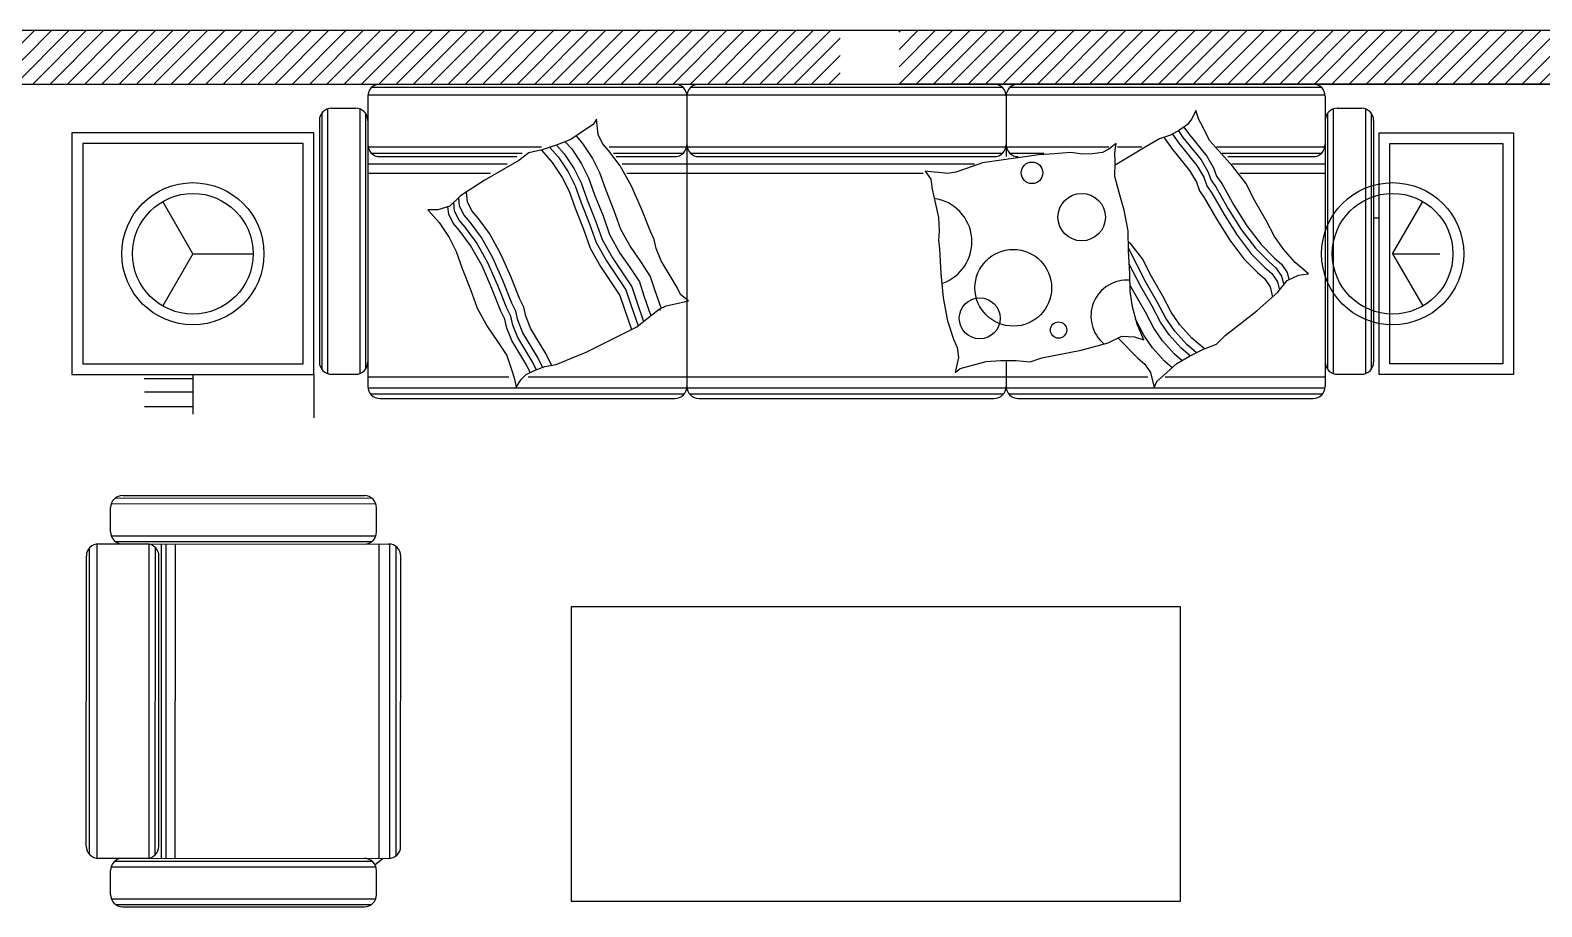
# Model space of a CAD drawing. Header units: inches. Extents: x 442278 to 842836, y -356313 to 59457.
# Drawn here: x 574067 to 577155, y -292618 to -290828 of the extents above; entities that cross this region are included whole.
import ezdxf

# ---------------------------------------------------------------- set-up
doc = ezdxf.new("R2010")
doc.units = ezdxf.units.IN
doc.header["$LTSCALE"] = 250
doc.header["$MEASUREMENT"] = 0
doc.linetypes.add('CENTER', pattern=[50.8, 31.75, -6.35, 6.35, -6.35])
for name, color, linetype in [('blogmythuat.com', 2, 'Continuous'), ('HACTH250', 250, 'Continuous'), ('netcat', 32, 'Continuous'), ('TRUC', 251, 'CENTER')]:
    doc.layers.add(name, color=color, linetype=linetype)
doc.styles.add('AVANTH', font='')
doc.styles.get('AVANTH').set_extended_font_data('.VnAvantH')
doc.linetypes.add('TX', pattern='A,676.874288,-193.500228,["tx",AVANTH,S=240.510514,R=359.931402,X=0,Y=-131.162874],-560.72896,746.79278', length=2177.896256)

msp = doc.modelspace()

# ---------------------------------------------------------------- hatches: boundary and pattern name
at = {"layer": 'HACTH250', "linetype": 'TX'}
h = msp.add_hatch(dxfattribs=at)
h.set_pattern_fill('ANSI31', color=256, scale=200, style=0)
h.set_pattern_definition([(45, (245607.668, -606639.409), (-17.6776695, 17.6776695), [])])
h.paths.add_polyline_path([(570671.72, -290828.18), (575721.72, -290828.18), (575721.72, -290938.18), (570671.72, -290938.18)])
h = msp.add_hatch(dxfattribs=at)
h.set_pattern_fill('ANSI31', color=256, scale=200, style=0)
h.set_pattern_definition([(45, (575841.723, -290938.18), (-17.67767, 17.67767), [])])
h.paths.add_polyline_path([(575841.72, -290828.18), (578921.72, -290828.18), (578921.72, -290938.18), (575841.72, -290938.18)])

# ---------------------------------------------------------------- linework, layer by layer
at = {"color": 8}
for p, q in [((574764.82, -290944.41), (575400.19, -290944.41)), ((575416.78, -290944.41), (576052.15, -290944.41)), ((576068.75, -290944.41), (576704.11, -290944.41)), ((574756.52, -290960.07), (576712.41, -290960.07)), ((574662.88, -290997.19), (574662.88, -291521.26)), ((574674.38, -290988.92), (574674.38, -291529.52)), ((574740.09, -290989), (574740.09, -291529.45)), ((574751.59, -290997.46), (574751.59, -291520.98)), ((575224.03, -291009.68), (575216.9, -291020.87)), ((575227.06, -291041.2), (575224.03, -291009.68)), ((576439.98, -291009.46), (576431.34, -291020.97)), ((576448.2, -290992.31), (576439.98, -291009.46)), ((576454.5, -291010.46), (576448.2, -290992.31)), ((576462.98, -291026.71), (576454.5, -291010.46)), ((576717.34, -290997.46), (576717.34, -291520.98)), ((576728.84, -290989), (576728.84, -291529.45)), ((576794.56, -290988.92), (576794.56, -291529.52)), ((576806.06, -290997.19), (576806.06, -291521.26)), ((575201.64, -291031.04), (575171.11, -291051.37)), ((575181.94, -291044.16), (575195.52, -291059.51)), ((575216.9, -291020.87), (575201.64, -291031.04)), ((575236.21, -291059.51), (575227.06, -291041.2)), ((576396.37, -291042.4), (576373.79, -291049.74)), ((576414.5, -291032.62), (576396.37, -291042.4)), ((576400.4, -291040.23), (576413.05, -291058.5)), ((576412.49, -291033.7), (576421.69, -291047)), ((576431.34, -291020.97), (576414.5, -291032.62)), ((576423.86, -291026.14), (576432.91, -291039.23)), ((576432.91, -291039.23), (576470.29, -291085.25)), ((576476.06, -291053.61), (576462.98, -291026.71)), ((574756.52, -291066.57), (575111.29, -291066.57)), ((575113.12, -291072.73), (575085.65, -291078.83)), ((575111.32, -291073.12), (575133.45, -291098.15)), ((575143.64, -291062.56), (575113.12, -291072.73)), ((575128.53, -291067.59), (575145.66, -291086.96)), ((575142.13, -291063.06), (575157.87, -291080.86)), ((575171.11, -291051.37), (575143.64, -291062.56)), ((575160.03, -291055.88), (575173.13, -291070.69)), ((575173.13, -291070.69), (575193.46, -291101.2)), ((575195.52, -291059.51), (575215.85, -291090.01)), ((575248.41, -291073.74), (575236.21, -291059.51)), ((575271.79, -291105.26), (575248.41, -291073.74)), ((575249.58, -291066.57), (576270.21, -291066.57)), ((576060.45, -291061.66), (576060.45, -291086.04)), ((576270.2, -291071.41), (576257.33, -291077.84)), ((576285.23, -291059.74), (576270.2, -291071.41)), ((576282.75, -291078.8), (576285.23, -291059.74)), ((576344.43, -291067.29), (576283, -291103.62)), ((576287.74, -291066.57), (576337.83, -291066.57)), ((576373.79, -291049.74), (576344.43, -291067.29)), ((576382.82, -291046.8), (576398.09, -291068.86)), ((576398.09, -291068.86), (576435.46, -291114.88)), ((576413.05, -291058.5), (576450.43, -291104.52)), ((576421.69, -291047), (576459.07, -291093.01)), ((576500.5, -291080.93), (576476.06, -291053.61)), ((576490.6, -291066.57), (576712.41, -291066.57)), ((574756.52, -291101.34), (575041.25, -291101.34)), ((574763.73, -291079.1), (575071.78, -291079.1)), ((575065.29, -291094.08), (574994.07, -291134.75)), ((575085.65, -291078.83), (575065.29, -291094.08)), ((575133.45, -291098.15), (575153.78, -291128.65)), ((575145.66, -291086.96), (575165.99, -291117.47)), ((575157.87, -291080.86), (575178.2, -291111.36)), ((575193.46, -291101.2), (575207.69, -291129.67)), ((575215.85, -291090.01), (575230.07, -291118.48)), ((575258.56, -291079.1), (575401.28, -291079.1)), ((575295.16, -291146.95), (575271.79, -291105.26)), ((575276.52, -291101.34), (575995.96, -291101.34)), ((575415.7, -291079.1), (576053.24, -291079.1)), ((575433.18, -291086.35), (576035.75, -291086.35)), ((576012.19, -291099.11), (575979.37, -291110.69)), ((576127.04, -291082.69), (576012.19, -291099.11)), ((576067.66, -291079.1), (576137.47, -291079.1)), ((576158.89, -291080.43), (576127.04, -291082.69)), ((576192.99, -291077.85), (576158.89, -291080.43)), ((576216.48, -291081.38), (576192.99, -291077.85)), ((576237.07, -291080.74), (576216.48, -291081.38)), ((576257.33, -291077.84), (576237.07, -291080.74)), ((576283.07, -291097.12), (576282.75, -291078.8)), ((576282.75, -291127.03), (576283.07, -291097.12)), ((576450.43, -291104.52), (576464.08, -291128.25)), ((576459.07, -291093.01), (576472.72, -291116.74)), ((576470.29, -291085.25), (576483.94, -291108.97)), ((576523.65, -291106.38), (576500.5, -291080.93)), ((576501.87, -291079.1), (576705.2, -291079.1)), ((576513.14, -291086.35), (576687.72, -291086.35)), ((576521.91, -291101.34), (576712.41, -291101.34)), ((576550.1, -291140.6), (576523.65, -291106.38)), ((574756.52, -291119.98), (575007.12, -291119.98)), ((574994.07, -291134.75), (574946.24, -291166.27)), ((575153.78, -291128.65), (575168, -291157.12)), ((575165.99, -291117.47), (575180.21, -291145.94)), ((575178.2, -291111.36), (575192.42, -291139.84)), ((575207.69, -291129.67), (575219.88, -291164.24)), ((575230.07, -291118.48), (575242.26, -291153.05)), ((575895.08, -291115.85), (575906.66, -291132.56)), ((575913.74, -291117.77), (575895.08, -291115.85)), ((575906.66, -291132.56), (575909.56, -291152.82)), ((575923.07, -291118.73), (575913.74, -291117.77)), ((575941.73, -291120.66), (575923.07, -291118.73)), ((575957.49, -291118.41), (575941.73, -291120.66)), ((575979.37, -291110.69), (575957.49, -291118.41)), ((576292.4, -291162.39), (576282.75, -291127.03)), ((576435.46, -291114.88), (576449.12, -291138.6)), ((576464.08, -291128.25), (576470.69, -291145.79)), ((576472.72, -291116.74), (576479.33, -291134.28)), ((576479.33, -291134.28), (576489.68, -291149.24)), ((576483.94, -291108.97), (576490.55, -291126.52)), ((576490.55, -291126.52), (576500.9, -291141.47)), ((574946.24, -291166.27), (574923.85, -291187.63)), ((574960.47, -291179.49), (574958.43, -291158.24)), ((575168, -291157.12), (575180.19, -291191.69)), ((575180.21, -291145.94), (575192.4, -291180.51)), ((575192.42, -291139.84), (575204.61, -291174.41)), ((575219.88, -291164.24), (575237.07, -291207.26)), ((575242.26, -291153.05), (575259.45, -291196.08)), ((575315.48, -291192.71), (575295.16, -291146.95)), ((575909.56, -291152.82), (575922.43, -291210.69)), ((576301.73, -291195.5), (576292.4, -291162.39)), ((576449.12, -291138.6), (576455.73, -291156.15)), ((576455.73, -291156.15), (576466.08, -291171.1)), ((576470.69, -291145.79), (576481.04, -291160.75)), ((576481.04, -291160.75), (576505.76, -291204.46)), ((576489.68, -291149.24), (576514.4, -291192.96)), ((576500.9, -291141.47), (576525.62, -291185.19)), ((576568.67, -291176.66), (576550.1, -291140.6)), ((574399.31, -291284.68), (574337.7, -291177.96)), ((574879.09, -291194.74), (574902.47, -291221.18)), ((574899.43, -291194.74), (574879.09, -291194.74)), ((574923.85, -291187.63), (574899.43, -291194.74)), ((574921.8, -291203.9), (574920.34, -291188.65)), ((574934.01, -291197.8), (574932.26, -291179.6)), ((574943.16, -291216.1), (574934.01, -291197.8)), ((574944.19, -291187.63), (574942.48, -291169.86)), ((574953.34, -291205.93), (574944.19, -291187.63)), ((574969.62, -291197.8), (574960.47, -291179.49)), ((574981.82, -291212.03), (574969.62, -291197.8)), ((575180.19, -291191.69), (575197.38, -291234.72)), ((575192.4, -291180.51), (575209.59, -291223.53)), ((575204.61, -291174.41), (575221.8, -291217.43)), ((575259.45, -291196.08), (575272.74, -291234.4)), ((575333.77, -291239.48), (575315.48, -291192.71)), ((576310.1, -291237.94), (576301.73, -291195.5)), ((576466.08, -291171.1), (576490.8, -291214.82)), ((576514.4, -291192.96), (576540.99, -291235.38)), ((576525.62, -291185.19), (576552.21, -291227.61)), ((576591.78, -291216.82), (576568.67, -291176.66)), ((576850.11, -291284.68), (576911.72, -291177.96)), ((574902.47, -291221.18), (574922.8, -291251.69)), ((574930.95, -291222.2), (574921.8, -291203.9)), ((574943.15, -291236.43), (574930.95, -291222.2)), ((574955.36, -291230.33), (574943.16, -291216.1)), ((574965.54, -291220.17), (574953.34, -291205.93)), ((574978.74, -291261.86), (574955.36, -291230.33)), ((574988.92, -291251.69), (574965.54, -291220.17)), ((575005.2, -291243.55), (574981.82, -291212.03)), ((575209.59, -291223.53), (575222.88, -291261.86)), ((575221.8, -291217.43), (575235.09, -291255.75)), ((575237.07, -291207.26), (575250.35, -291245.59)), ((575922.43, -291210.69), (575924.03, -291238.01)), ((576490.8, -291214.82), (576517.39, -291257.24)), ((576505.76, -291204.46), (576532.35, -291246.88)), ((576552.21, -291227.61), (576581.25, -291265.57)), ((576608.74, -291249.32), (576591.78, -291216.82)), ((576822.67, -291212.12), (576811.19, -291212.12)), ((574922.8, -291251.69), (574937.02, -291280.16)), ((574966.53, -291267.96), (574943.15, -291236.43)), ((575012.29, -291293.38), (574988.92, -291251.69)), ((575028.57, -291285.24), (575005.2, -291243.55)), ((575197.38, -291234.72), (575210.66, -291273.04)), ((575235.09, -291255.75), (575256.43, -291293.38)), ((575250.35, -291245.59), (575271.69, -291283.21)), ((575272.74, -291234.4), (575294.08, -291272.02)), ((575341.9, -291255.75), (575333.77, -291239.48)), ((575345.96, -291274.06), (575341.9, -291255.75)), ((575924.03, -291238.01), (575922.1, -291256.66)), ((575922.1, -291256.66), (575924.68, -291274.67)), ((576310.59, -291278.5), (576310.1, -291237.94)), ((576338.86, -291295.09), (576312.4, -291260.86)), ((576517.39, -291257.24), (576546.43, -291295.2)), ((576532.35, -291246.88), (576561.39, -291284.85)), ((576540.99, -291235.38), (576570.03, -291273.34)), ((576626.85, -291275.49), (576608.74, -291249.32)), ((574399.31, -291284.68), (574337.7, -291391.41)), ((574399.31, -291284.68), (574522.54, -291284.68)), ((574937.02, -291280.16), (574949.21, -291314.73)), ((574989.9, -291309.65), (574966.53, -291267.96)), ((575002.11, -291303.55), (574978.74, -291261.86)), ((575048.89, -291331), (575028.57, -291285.24)), ((575210.66, -291273.04), (575232, -291310.66)), ((575222.88, -291261.86), (575244.22, -291299.48)), ((575271.69, -291283.21), (575291, -291311.68)), ((575294.08, -291272.02), (575313.39, -291300.49)), ((575356.11, -291299.48), (575345.96, -291274.06)), ((575924.68, -291274.67), (575927.25, -291324.82)), ((576346.92, -291343.95), (576310.53, -291273.29)), ((576313.31, -291324.75), (576310.59, -291278.5)), ((576561.39, -291284.85), (576589, -291312.74)), ((576570.03, -291273.34), (576597.63, -291301.23)), ((576581.25, -291265.57), (576608.86, -291293.47)), ((576651.29, -291302.81), (576626.85, -291275.49)), ((576850.11, -291284.68), (576946.39, -291284.68)), ((576850.11, -291284.68), (576911.72, -291391.41)), ((574949.21, -291314.73), (574966.4, -291357.75)), ((575010.22, -291355.4), (574989.9, -291309.65)), ((575022.43, -291349.3), (575002.11, -291303.55)), ((575032.61, -291339.13), (575012.29, -291293.38)), ((575232, -291310.66), (575251.32, -291339.13)), ((575244.22, -291299.48), (575263.53, -291327.95)), ((575256.43, -291293.38), (575275.74, -291321.85)), ((575275.74, -291321.85), (575296.07, -291352.35)), ((575291, -291311.68), (575311.33, -291342.18)), ((575313.39, -291300.49), (575333.72, -291331)), ((575386.6, -291350.32), (575356.11, -291299.48)), ((576335.7, -291351.72), (576312.22, -291306.13)), ((576357.43, -291331.15), (576338.86, -291295.09)), ((576546.43, -291295.2), (576574.03, -291323.1)), ((576589, -291312.74), (576603.09, -291325.11)), ((576597.63, -291301.23), (576611.72, -291313.6)), ((576608.86, -291293.47), (576622.95, -291305.83)), ((576611.72, -291313.6), (576623.37, -291330.43)), ((576622.95, -291305.83), (576634.59, -291322.66)), ((576634.59, -291322.66), (576638.2, -291337.54)), ((576678.18, -291325.67), (576651.29, -291302.81)), ((575040.72, -291396.08), (575022.43, -291349.3)), ((575050.9, -291385.91), (575032.61, -291339.13)), ((575067.18, -291377.77), (575048.89, -291331)), ((575251.32, -291339.13), (575271.65, -291369.64)), ((575263.53, -291327.95), (575283.86, -291358.45)), ((575296.07, -291352.35), (575305.21, -291380.82)), ((575311.33, -291342.18), (575320.47, -291370.66)), ((575333.72, -291331), (575342.86, -291359.47)), ((575395.75, -291368.62), (575386.6, -291350.32)), ((575927.25, -291324.82), (575932.08, -291374.65)), ((576313.96, -291361.4), (576313.31, -291324.75)), ((576345.13, -291404.1), (576313.75, -291349.56)), ((576358.8, -291391.87), (576335.7, -291351.72)), ((576370.03, -291384.1), (576346.92, -291343.95)), ((576380.53, -291371.3), (576357.43, -291331.15)), ((576574.03, -291323.1), (576588.12, -291335.46)), ((576588.12, -291335.46), (576599.77, -291352.29)), ((576599.77, -291352.29), (576604.8, -291373.04)), ((576603.09, -291325.11), (576614.73, -291341.93)), ((576614.73, -291341.93), (576618.94, -291359.28)), ((576615.73, -291363.36), (576634.87, -291339.05)), ((576623.37, -291330.43), (576627.68, -291348.19)), ((576634.87, -291339.05), (576658.04, -291328.55)), ((576658.04, -291328.55), (576678.18, -291325.67)), ((574966.4, -291357.75), (574979.68, -291396.08)), ((575028.51, -291402.18), (575010.22, -291355.4)), ((575075.3, -291394.04), (575067.18, -291377.77)), ((575271.65, -291369.64), (575280.79, -291398.11)), ((575283.86, -291358.45), (575293, -291386.92)), ((575305.21, -291380.82), (575320.05, -291422.93)), ((575320.47, -291370.66), (575334.85, -291411.43)), ((575342.86, -291359.47), (575355.81, -291396.2)), ((575393.71, -291384.89), (575412.02, -291380.82)), ((575932.08, -291374.65), (575941.09, -291421.59)), ((576318.46, -291392.91), (576313.96, -291361.4)), ((576386.98, -291416.6), (576370.03, -291384.1)), ((576397.49, -291403.8), (576380.53, -291371.3)), ((576572.84, -291401.33), (576615.73, -291363.36)), ((574979.68, -291396.08), (575001.03, -291433.7)), ((575036.64, -291418.45), (575028.51, -291402.18)), ((575048.85, -291412.35), (575040.72, -291396.08)), ((575052.91, -291430.65), (575048.85, -291412.35)), ((575059.02, -291402.18), (575050.9, -291385.91)), ((575063.08, -291420.48), (575059.02, -291402.18)), ((575079.36, -291412.35), (575075.3, -291394.04)), ((575089.52, -291437.77), (575079.36, -291412.35)), ((575280.79, -291398.11), (575295.26, -291439.16)), ((575293, -291386.92), (575308.78, -291431.69)), ((575306.2, -291433.7), (575333.67, -291412.35)), ((575333.67, -291412.35), (575351.99, -291398.11)), ((575351.99, -291398.11), (575366.24, -291390.99)), ((575354.09, -291400.7), (575354.09, -291397.06)), ((575366.24, -291390.99), (575384.55, -291386.92)), ((575384.55, -291386.92), (575393.71, -291384.89)), ((576328.11, -291428.27), (576318.46, -291392.91)), ((576362.09, -291436.6), (576345.13, -291404.1)), ((576375.76, -291424.37), (576358.8, -291391.87)), ((576415.6, -291429.97), (576397.49, -291403.8)), ((576508.09, -291451.68), (576572.84, -291401.33)), ((575001.03, -291433.7), (575020.34, -291462.17)), ((575040.7, -291436.75), (575036.64, -291418.45)), ((575050.85, -291462.17), (575040.7, -291436.75)), ((575063.06, -291456.07), (575052.91, -291430.65)), ((575073.24, -291445.9), (575063.08, -291420.48)), ((575103.73, -291496.74), (575073.24, -291445.9)), ((575120.01, -291488.61), (575089.52, -291437.77)), ((575202.41, -291485.56), (575306.2, -291433.7)), ((575941.09, -291421.59), (575953.31, -291458.89)), ((576341.51, -291450.84), (576324.55, -291418.34)), ((576341.95, -291460.74), (576328.11, -291428.27)), ((576380.2, -291462.77), (576362.09, -291436.6)), ((576393.87, -291450.54), (576375.76, -291424.37)), ((576405.1, -291442.77), (576386.98, -291416.6)), ((576429.54, -291470.1), (576405.1, -291442.77)), ((576440.04, -291457.29), (576415.6, -291429.97)), ((575020.34, -291462.17), (575040.67, -291492.68)), ((575081.34, -291513.01), (575050.85, -291462.17)), ((575093.55, -291506.91), (575063.06, -291456.07)), ((575953.31, -291458.89), (575960.39, -291476.25)), ((575960.39, -291476.25), (575963.28, -291496.5)), ((576213.9, -291481.34), (576269.24, -291466.54)), ((576269.24, -291466.54), (576297.23, -291453.36)), ((576289.43, -291457.03), (576329.69, -291497.72)), ((576297.23, -291453.36), (576322.64, -291454.32)), ((576322.64, -291454.32), (576341.95, -291460.74)), ((576359.62, -291477.01), (576341.51, -291450.84)), ((576384.06, -291504.33), (576359.62, -291477.01)), ((576404.64, -291490.09), (576380.2, -291462.77)), ((576418.31, -291477.86), (576393.87, -291450.54)), ((576449.24, -291486.85), (576429.54, -291470.1)), ((576465.49, -291478.93), (576440.04, -291457.29)), ((576463.77, -291479.58), (576490.1, -291469.66)), ((576490.1, -291469.66), (576508.09, -291451.68)), ((575040.67, -291492.68), (575049.81, -291521.15)), ((575100.78, -291521.37), (575093.55, -291506.91)), ((575113.67, -291516.63), (575103.73, -291496.74)), ((575132, -291512.6), (575120.01, -291488.61)), ((575141.36, -291510.98), (575172.9, -291497.76)), ((575172.9, -291497.76), (575202.41, -291485.56)), ((575963.28, -291496.5), (575956.21, -291527.37)), ((575984.2, -291514.18), (576019.58, -291504.53)), ((576019.58, -291504.53), (576049.18, -291502.59)), ((576049.18, -291502.59), (576081.35, -291502.59)), ((576081.35, -291502.59), (576109.34, -291505.48)), ((576109.34, -291505.48), (576133.47, -291497.43)), ((576133.47, -291497.43), (576213.9, -291481.34)), ((576329.69, -291497.72), (576343.78, -291510.09)), ((576399.68, -291517.6), (576384.06, -291504.33)), ((576419.7, -291502.9), (576404.64, -291490.09)), ((576409.38, -291508.93), (576434.99, -291493.97)), ((576436.42, -291493.26), (576418.31, -291477.86)), ((576434.99, -291493.97), (576463.77, -291479.58)), ((574399.31, -291531.64), (574399.31, -291612.52)), ((574646.27, -291531.64), (574646.27, -291620.05)), ((574756.52, -291536.41), (575044.84, -291536.41)), ((575049.81, -291521.15), (575055.9, -291538.43)), ((575055.9, -291538.43), (575059.57, -291557.3)), ((575070.14, -291541.48), (575080.32, -291531.31)), ((575080.32, -291531.31), (575098.63, -291522.16)), ((575088.46, -291527.25), (575081.34, -291513.01)), ((575084.35, -291536.41), (576350.35, -291536.41)), ((575098.63, -291522.16), (575117.96, -291515.05)), ((575117.96, -291515.05), (575141.36, -291510.98)), ((575956.21, -291527.37), (575966.5, -291519.01)), ((575966.5, -291519.01), (575984.2, -291514.18)), ((576343.78, -291510.09), (576355.43, -291526.91)), ((576355.43, -291526.91), (576362.89, -291557.69)), ((576368.37, -291545.61), (576382.04, -291533.38)), ((576382.04, -291533.38), (576409.38, -291508.93)), ((576385.41, -291536.41), (576712.41, -291536.41)), ((574398.45, -291539.87), (574299.67, -291539.87)), ((574399.31, -291567.53), (574300.53, -291567.53)), ((574756.52, -291558.34), (576712.41, -291558.34)), ((575059.57, -291557.3), (575070.14, -291541.48)), ((576362.89, -291557.69), (576368.37, -291545.61)), ((574399.31, -291597.16), (574300.53, -291597.16)), ((574761.83, -291570.87), (575403.18, -291570.87)), ((575413.8, -291570.87), (576055.14, -291570.87)), ((576065.76, -291570.87), (576707.1, -291570.87)), ((574241.11, -291783.54), (574764.63, -291783.74)), ((574232.64, -291795.04), (574773.1, -291795.24)), ((574203.45, -292519.3), (574203.69, -291877.54)), ((574232.55, -291860.75), (574773.14, -291860.96)), ((574240.81, -291872.26), (574764.87, -291872.45)), ((574309.94, -292519.5), (574310.19, -291877.42)), ((574335.16, -292519.51), (574335.4, -291877.43)), ((574344.72, -292519.52), (574344.96, -291877.43)), ((574363.35, -292519.52), (574363.59, -291877.44)), ((574779.79, -292519.68), (574780.03, -291877.6)), ((574801.71, -292519.53), (574801.95, -291877.76)), ((574187.79, -292511.16), (574188.02, -291885.67)), ((574322.47, -292512.3), (574322.71, -291884.63)), ((574814.24, -292514.38), (574814.48, -291882.92)), ((574240.56, -292525.11), (574764.63, -292525.3)), ((574788.25, -292519.68), (574771.42, -292532.9)), ((574232.29, -292536.6), (574772.89, -292536.81)), ((574232.34, -292602.32), (574772.79, -292602.52)), ((574240.8, -292613.82), (574764.32, -292614.02))]:
    msp.add_line(p, q, dxfattribs=at)
for points in [[(574624.32, -291059.68), (574174.31, -291059.68), (574174.31, -291509.69), (574624.32, -291509.69)], [(576844.62, -291059.68), (577075.11, -291059.68), (577075.11, -291509.69), (576844.62, -291509.69)]]:
    msp.add_lwpolyline(points, close=True, dxfattribs=at)
at = {"linetype": 'TX'}
msp.add_lwpolyline([(576416.97, -292006.14), (575172.09, -292006.14), (575172.09, -292607.13), (576416.97, -292607.13)], close=True, dxfattribs=at)
at = {"color": 8}
for centre, radius in [((576113.47, -291119.38), 22.07), ((574399.31, -291284.68), 145.18), ((574399.31, -291284.68), 123.23), ((576214.91, -291209.9), 48.42), ((576850.11, -291284.68), 145.18), ((576850.11, -291284.68), 123.23), ((576075.14, -291354.24), 78.35), ((576006.62, -291416.55), 41.78), ((576167.67, -291440.5), 16.65)]:
    msp.add_circle(centre, radius, dxfattribs=at)
for centre, radius, start, end in [((575433.18, -291061.66), 24.7, 180, 270), ((576035.75, -291061.66), 24.7, 270, 0), ((576085.14, -291061.66), 24.7, 180, 270), ((576687.72, -291061.66), 24.7, 270, 0), ((575901.31, -291260.26), 89.36, 288.19858, 81.98453), ((576307.44, -291412.23), 73.67, 85.23048, 230.30017)]:
    msp.add_arc(centre, radius, start, end, dxfattribs=at)
at = {"layer": 'blogmythuat.com'}
for p, q in [((574781.22, -290938.18), (575383.79, -290938.18)), ((575433.18, -290938.18), (576035.75, -290938.18)), ((576085.14, -290938.18), (576687.72, -290938.18)), ((574756.52, -290962.88), (574756.52, -291012.27)), ((575408.49, -290962.88), (575408.49, -291061.66)), ((576060.45, -290962.88), (576060.45, -291061.66)), ((576712.41, -290962.88), (576712.41, -291061.66)), ((574657.74, -291012.27), (574657.74, -291506.18)), ((574682.44, -290987.57), (574731.83, -290987.57)), ((574756.52, -291012.27), (574756.52, -291061.66)), ((576737.11, -290987.57), (576786.5, -290987.57)), ((576811.19, -291012.27), (576811.19, -291506.18)), ((574756.52, -291061.66), (574756.52, -291506.18)), ((575408.49, -291061.66), (575408.49, -291555.57)), ((576712.41, -291061.66), (576712.41, -291555.57)), ((574781.22, -291086.35), (575061, -291086.35)), ((575263.95, -291086.35), (575383.79, -291086.35)), ((575285.5, -291119.98), (575890.77, -291119.98)), ((576538.19, -291119.98), (576712.41, -291119.98)), ((575412.02, -291380.82), (575395.75, -291368.62)), ((574756.52, -291506.18), (574756.52, -291555.57)), ((576060.45, -291505.27), (576060.45, -291555.57)), ((574682.44, -291530.87), (574731.83, -291530.87)), ((576737.11, -291530.87), (576786.5, -291530.87)), ((574781.22, -291580.27), (575383.79, -291580.27)), ((575433.18, -291580.27), (576035.75, -291580.27)), ((576085.14, -291580.27), (576687.72, -291580.27)), ((574255.92, -291778.62), (574749.83, -291778.8)), ((574231.2, -291852.69), (574231.22, -291803.3)), ((574774.5, -291852.9), (574774.52, -291803.51)), ((574206.49, -291877.38), (574305.27, -291877.42)), ((574305.27, -291877.42), (574799.19, -291877.6)), ((574181.56, -292494.76), (574181.79, -291902.07)), ((574329.74, -292494.82), (574329.96, -291902.12)), ((574823.65, -292495), (574823.87, -291902.31)), ((574206.25, -292519.46), (574305.03, -292519.5)), ((574305.03, -292519.5), (574798.94, -292519.69)), ((574230.92, -292593.56), (574230.94, -292544.17)), ((574774.22, -292593.77), (574774.24, -292544.37)), ((574255.6, -292618.26), (574749.51, -292618.45))]:
    msp.add_line(p, q, dxfattribs=at)
for points in [[(574646.27, -291037.73), (574152.36, -291037.73), (574152.36, -291531.64), (574646.27, -291531.64)], [(576822.67, -291037.73), (577097.06, -291037.73), (577097.06, -291531.64), (576822.67, -291531.64)]]:
    msp.add_lwpolyline(points, close=True, dxfattribs=at)
for centre, start, end in [((574781.22, -290962.88), 90, 180), ((575383.79, -290962.88), 0, 90), ((575433.18, -290962.88), 90, 180), ((576035.75, -290962.88), 0, 90), ((576085.14, -290962.88), 90, 180), ((576687.72, -290962.88), 0, 90), ((574682.44, -291012.27), 90, 180), ((574731.83, -291012.27), 0, 90), ((576737.11, -291012.27), 90, 180), ((576786.5, -291012.27), 0, 90), ((574781.22, -291061.66), 180, 270), ((575383.79, -291061.66), 270, 0), ((574682.44, -291506.18), 180, 270), ((574731.83, -291506.18), 270, 0), ((576737.11, -291506.18), 180, 270), ((576786.5, -291506.18), 270, 0), ((574781.22, -291555.57), 180, 270), ((575383.79, -291555.57), 270, 0), ((575433.18, -291555.57), 180, 270), ((576035.75, -291555.57), 270, 0), ((576085.14, -291555.57), 180, 270), ((576687.72, -291555.57), 270, 0), ((574255.91, -291803.31), 89.97836, 179.97836), ((574749.82, -291803.5), 359.97836, 89.97836), ((574206.48, -291902.07), 89.97836, 179.97836), ((574255.89, -291852.7), 179.97836, 269.97836), ((574305.26, -291902.11), 359.97836, 89.97836), ((574749.8, -291852.89), 269.97836, 359.97836), ((574799.18, -291902.3), 359.97836, 89.97836), ((574799.18, -291902.3), 359.97836, 89.97836), ((574206.26, -292494.77), 179.97836, 269.97836), ((574305.04, -292494.81), 269.97836, 359.97836), ((574798.95, -292494.99), 269.97836, 359.97836), ((574255.63, -292544.18), 89.97836, 179.97836), ((574749.54, -292544.36), 359.97836, 89.97836), ((574255.61, -292593.57), 179.97836, 269.97836), ((574749.52, -292593.76), 269.97836, 359.97836)]:
    msp.add_arc(centre, 24.7, start, end, dxfattribs=at)
at = {"layer": 'netcat', "linetype": 'TX'}
for p, q in [((565351.72, -290828.18), (583131.72, -290828.18)), ((570769.11, -290938.18), (575620.47, -290938.18)), ((579141.72, -290938.18), (575841.72, -290938.18))]:
    msp.add_line(p, q, dxfattribs=at)
at = {"layer": 'TRUC'}
msp.add_line((563212.94, -290938.18), (586608.1, -290938.18), dxfattribs=at)

doc.saveas('drawing.dxf')
